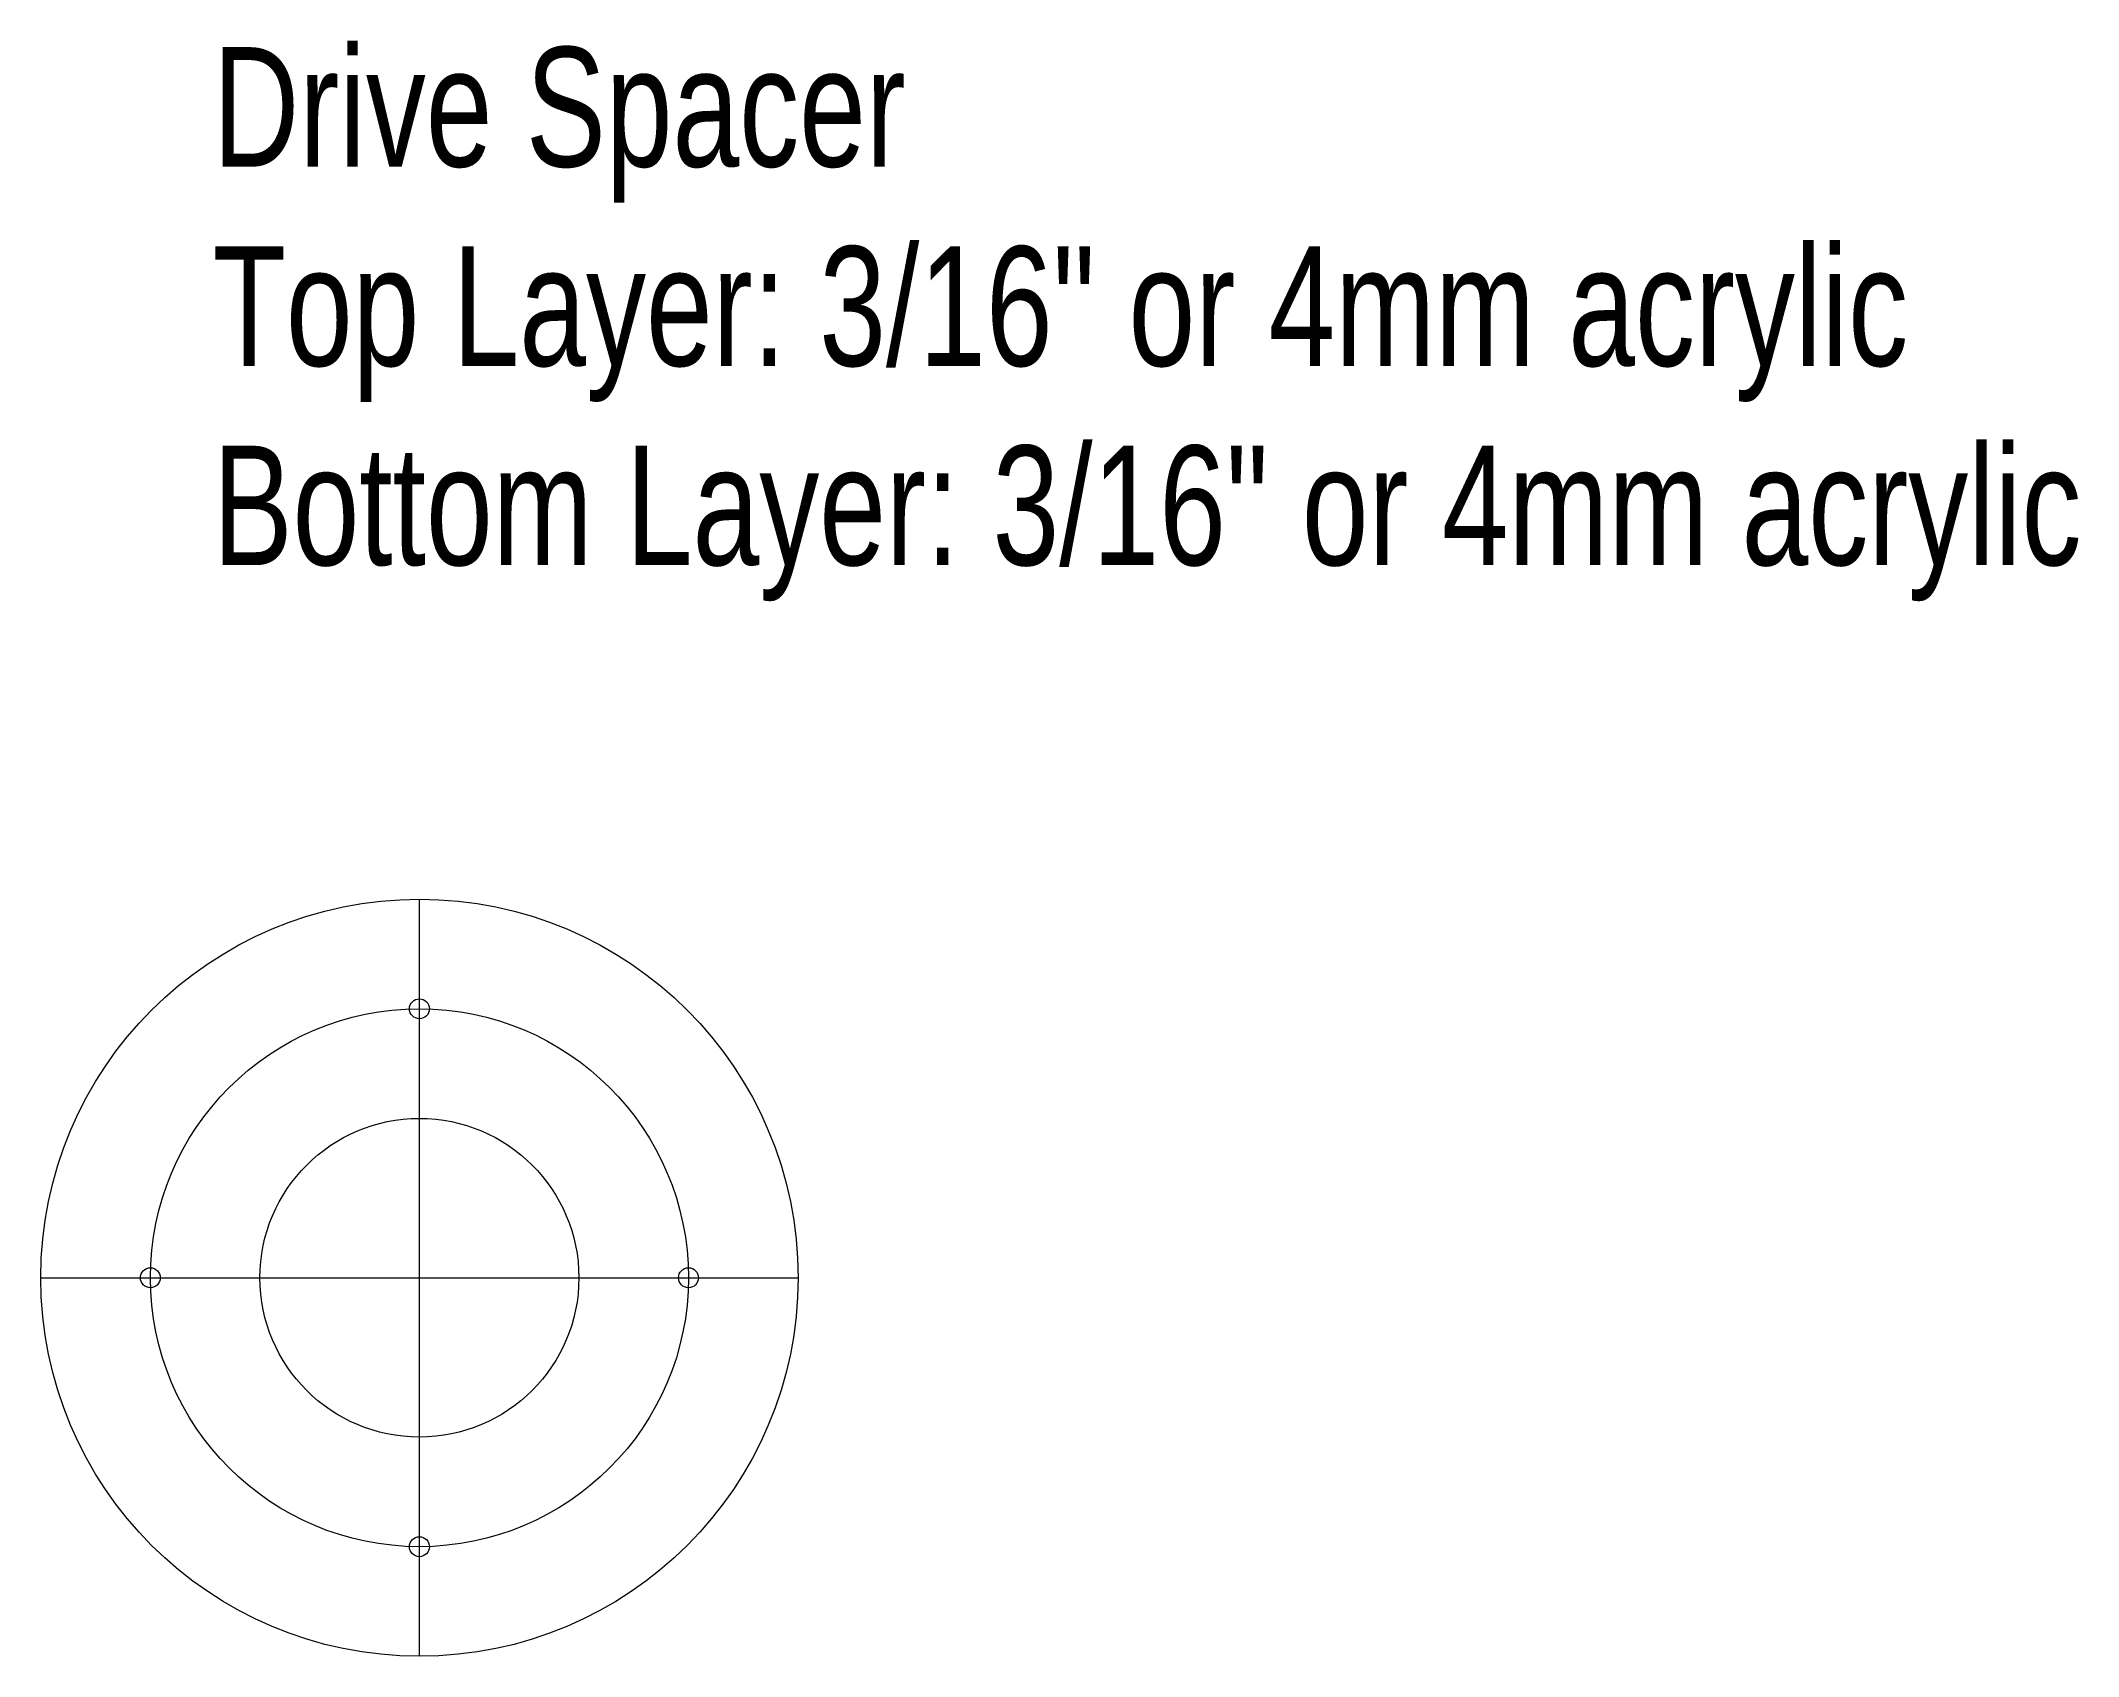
# Model space of a CAD drawing. Header units: millimetres. Extents: x 35.7 to 86.8, y 39.6 to 80.2.
import ezdxf

# ---------------------------------------------------------------- set-up
doc = ezdxf.new("R2010")
doc.units = ezdxf.units.MM
for name, color, linetype, lineweight in [('Drawings', 5, 'CONTINUOUS', 0), ('Notes', 7, 'CONTINUOUS', 0), ('Top', 7, 'CONTINUOUS', 0)]:
    doc.layers.add(name, color=color, linetype=linetype, lineweight=lineweight)
doc.styles.get("Standard").update_dxf_attribs({"font": 'txt', "width": 0.75})

msp = doc.modelspace()

# ---------------------------------------------------------------- linework, layer by layer
at = {"layer": 'Drawings'}
for p, q in [((45.187, 39.614), (45.187, 58.614)), ((35.687, 49.114), (54.687, 49.114))]:
    msp.add_line(p, q, dxfattribs=at)
msp.add_circle((45.187, 49.114), 6.75, dxfattribs=at)
at = {"layer": 'Top'}
for centre, radius in [((45.187, 49.114), 9.5), ((45.187, 55.864), 0.25), ((45.187, 49.114), 4), ((38.437, 49.114), 0.25), ((51.937, 49.114), 0.25), ((45.187, 42.364), 0.25)]:
    msp.add_circle(centre, radius, dxfattribs=at)

# ---------------------------------------------------------------- texts
at = {"layer": 'Notes', "insert": (40, 80), "char_height": 3, "width": 100, "attachment_point": 1}
msp.add_mtext('Drive\\~Spacer\\PTop\\~Layer:\\~3/16"\\~or\\~4mm\\~acrylic\\PBottom\\~Layer:\\~3/16"\\~or\\~4mm\\~acrylic', dxfattribs=at)

doc.saveas('drawing.dxf')
